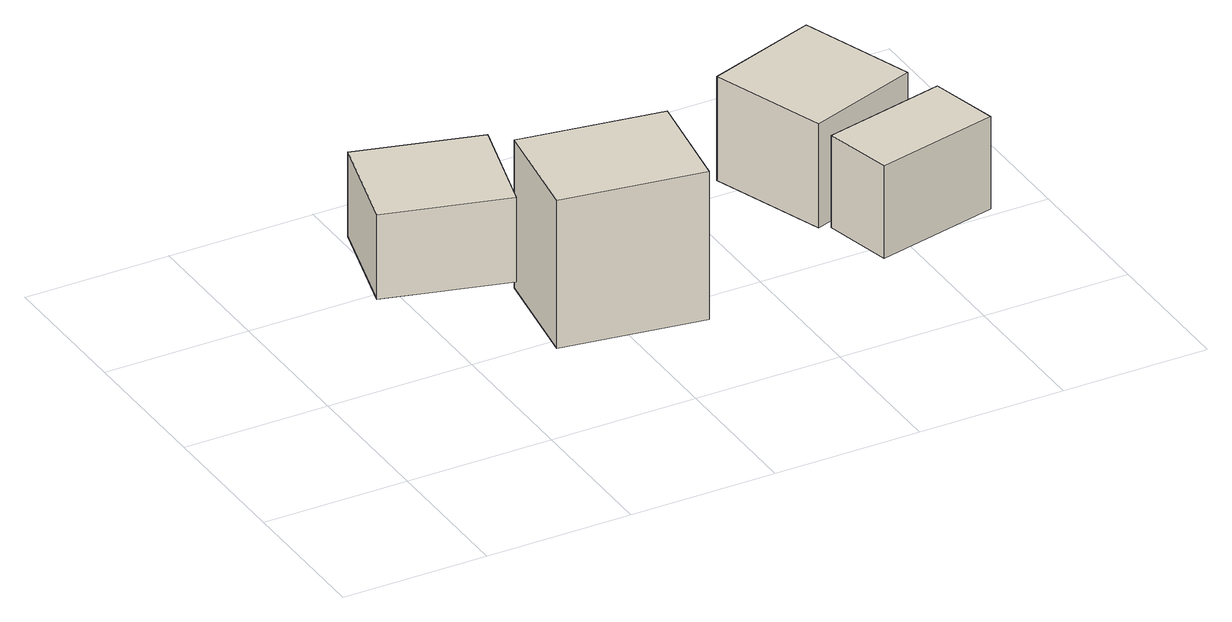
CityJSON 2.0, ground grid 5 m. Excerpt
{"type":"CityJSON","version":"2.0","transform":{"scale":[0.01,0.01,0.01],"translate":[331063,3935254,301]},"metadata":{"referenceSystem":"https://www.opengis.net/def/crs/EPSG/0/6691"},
"CityObjects":{
"building1":{"type":"Building","attributes":{"BuildingIDAttribute.prefecture":"14","BuildingIDAttribute.city":"14151","BuildingDetailAttribute.surveyYear":2015,"BuildingLandSlideRiskAttribute.description":"1","BuildingLandSlideRiskAttribute.areaType":"1"},"geometry":[{"type":"Solid","lod":"1","boundaries":[[[[0,1,2,3]],[[2,4,5,3]],[[1,6,4,2]],[[0,7,6,1]],[[3,5,7,0]],[[4,6,7,5]]]]}]},
"building2":{"type":"Building","attributes":{"measuredHeight":5.9,"BuildingIDAttribute.prefecture":"14","BuildingIDAttribute.city":"14151","BuildingDetailAttribute.surveyYear":2015,"BuildingLandSlideRiskAttribute.description":"1","BuildingLandSlideRiskAttribute.areaType":"1"},"geometry":[{"type":"Solid","lod":"1","boundaries":[[[[8,9,10,11]],[[10,12,13,11]],[[9,14,12,10]],[[8,15,14,9]],[[11,13,15,8]],[[12,14,15,13]]]]}]},
"building3":{"type":"Building","attributes":{"usage":"422","measuredHeight":3.7,"storeysAboveGround":1,"BuildingIDAttribute.prefecture":"14","BuildingIDAttribute.city":"14151","BuildingDetailAttribute.totalFloorArea":8.82,"BuildingDetailAttribute.buildingFootprintArea":8.82,"BuildingDetailAttribute.buildingStructureType":"601","BuildingDetailAttribute.buildingStructureOrgType":"1","BuildingDetailAttribute.orgUsage":"133","BuildingDetailAttribute.surveyYear":2015,"BuildingLandSlideRiskAttribute.description":"1","BuildingLandSlideRiskAttribute.areaType":"1"},"geometry":[{"type":"Solid","lod":"1","boundaries":[[[[16,17,18,19]],[[18,20,21,19]],[[17,22,20,18]],[[16,23,22,17]],[[19,21,23,16]],[[20,22,23,21]]]]}]},
"building4":{"type":"Building","attributes":{"usage":"422","measuredHeight":4,"storeysAboveGround":1,"BuildingIDAttribute.prefecture":"14","BuildingIDAttribute.city":"14151","BuildingDetailAttribute.totalFloorArea":14.11,"BuildingDetailAttribute.buildingFootprintArea":14.11,"BuildingDetailAttribute.buildingStructureType":"601","BuildingDetailAttribute.buildingStructureOrgType":"1","BuildingDetailAttribute.orgUsage":"133","BuildingDetailAttribute.surveyYear":2015,"BuildingLandSlideRiskAttribute.description":"1","BuildingLandSlideRiskAttribute.areaType":"1"},"geometry":[{"type":"Solid","lod":"1","boundaries":[[[[24,25,26,27]],[[26,28,29,27]],[[25,30,28,26]],[[24,31,30,25]],[[27,29,31,24]],[[28,30,31,29]]]]}]}
},
"vertices":[
[595,573,535],[494,209,535],[74,325,535],[174,689,535],[74,325,835],[174,689,835],[494,209,835],[595,573,835],
[1098,91,286],[611,167,286],[669,539,286],[1157,462,286],[669,539,813],[1157,462,813],[611,167,813],[1098,91,813],
[1854,361,136],[1800,597,136],[2222,694,136],[2277,459,136],[2222,694,465],[2277,459,465],[1800,597,465],[1854,361,465],
[1671,1082,83],[2054,1215,83],[2190,824,83],[1808,690,83],[2190,824,453],[1808,690,453],[2054,1215,453],[1671,1082,453]
]}
